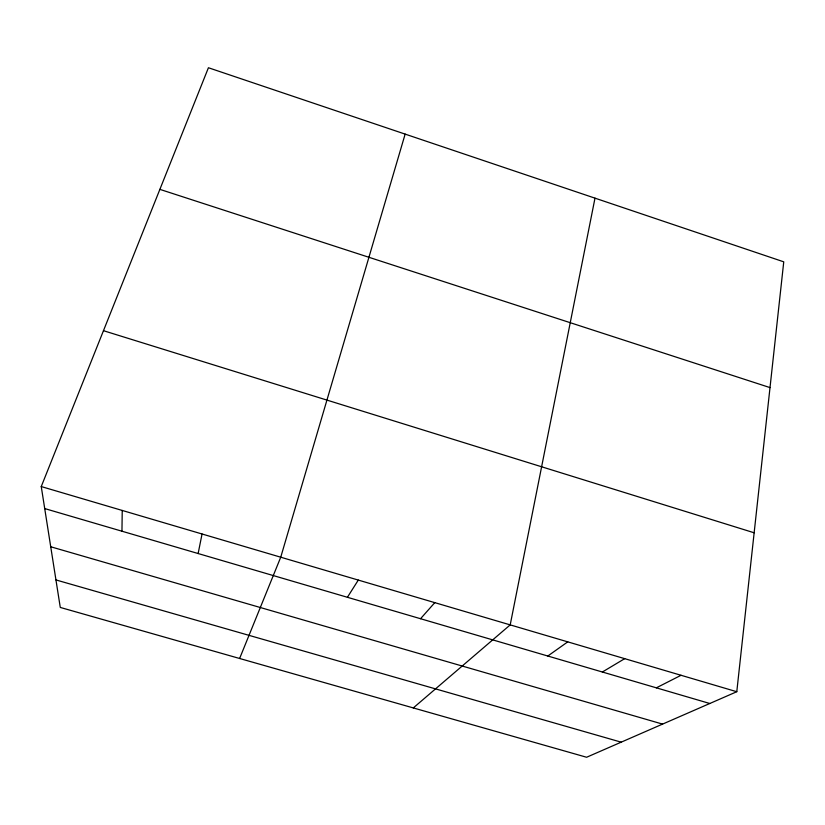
<?xml version="1.0" encoding="UTF-8"?>
<svg xmlns="http://www.w3.org/2000/svg" width="825" height="825" viewBox="0 0 825 825"><rect width="100%" height="100%" fill="white"/><g stroke="black" fill="none" stroke-linecap="round" stroke-linejoin="round"><path stroke-width="1.24" d="M121.956 531.207L122.234 510.448M736.787 691.721L783.75 261.834L208.426 67.743L41.25 486.564L60.277 607.437L586.606 757.257L736.787 691.721L41.25 486.564M594.99 198.155L510.201 624.886L413.304 707.922M198.134 553.534L202.053 533.992M405.147 134.104L280.737 557.205L239.621 658.484M347.407 597.29L358.298 580.078M420.544 618.719L434.785 602.642M547.821 656.019L567.755 641.86M602.363 672.014L624.7 658.659M656.349 687.833L681.038 675.283M55.945 579.934L621.194 742.17M50.727 546.769L662.578 724.102M44.715 508.571L709.799 703.498M103.465 330.691L754.153 532.785M159.875 189.368L770.014 387.606"/></g></svg>
